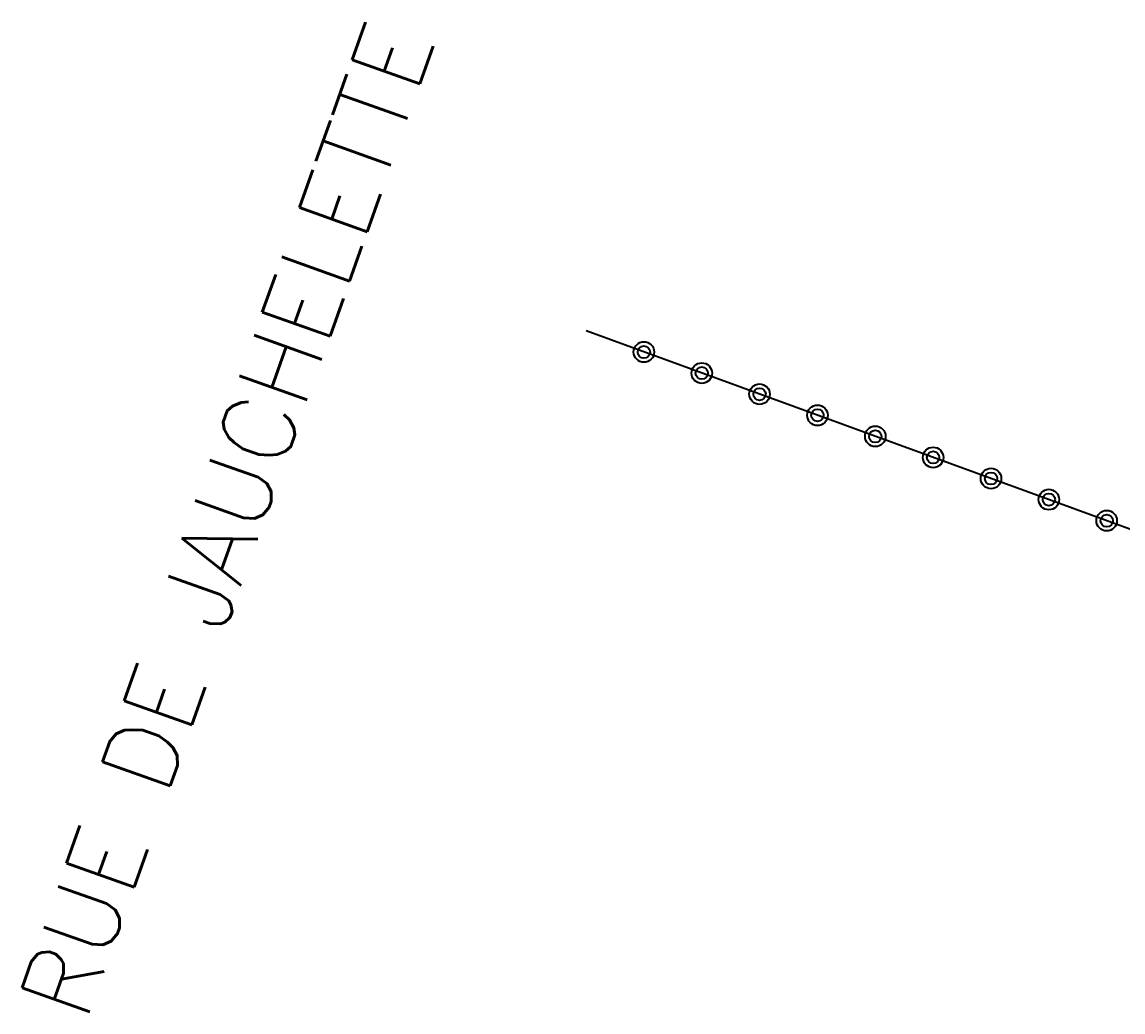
# Model space of a CAD drawing. Header units: millimetres. Extents: x 182998 to 184000, y 151998 to 153001.
# Drawn here: x 183169.62 to 183196.44, y 152601.45 to 152625.56 of the extents above; entities that cross this region are included whole.
import ezdxf
from ezdxf.enums import TextEntityAlignment as Align

# ---------------------------------------------------------------- set-up
doc = ezdxf.new("R2010")
doc.units = ezdxf.units.MM
doc.layers.get('0').update_dxf_attribs({"linetype": 'CONTINUOUS'})
doc.layers.add('W0323', color=7, linetype='CONTINUOUS')
doc.layers.add('W0989', color=7, linetype='CONTINUOUS')
doc.styles.get("Standard").update_dxf_attribs({"font": 'romans.shx', "width": 0.85})

# ---------------------------------------------------------------- blocks, each defined once
blk = doc.blocks.new('t323o')
at = {"color": 0, "linetype": 'Continuous'}
for radius in [0.25, 0.15]:
    blk.add_circle((0, 0), radius, dxfattribs=at)

msp = doc.modelspace()

# ---------------------------------------------------------------- linework, layer by layer
at = {"layer": 'W0323'}
msp.add_lwpolyline([(183202.29, 152611.141), (183183.364, 152618.038)], dxfattribs=at)

# ---------------------------------------------------------------- block references
at = {"layer": 'W0323', "rotation": 159.9757303550788}
for p in [(183184.774, 152617.524), (183186.183, 152617.011), (183187.592, 152616.497), (183189.002, 152615.983), (183190.411, 152615.47), (183191.82, 152614.956), (183193.23, 152614.443), (183194.639, 152613.929), (183196.048, 152613.415)]:
    msp.add_blockref('t323o', p, dxfattribs=at)

# ---------------------------------------------------------------- texts
at = {"layer": 'W0989'}
msp.add_text('RUE DE JAUCHELETTE  ', height=1.75, rotation=70.4261, dxfattribs=at).set_placement((183175.008, 152614.565), align=Align.MIDDLE_CENTER)

doc.saveas('drawing.dxf')
